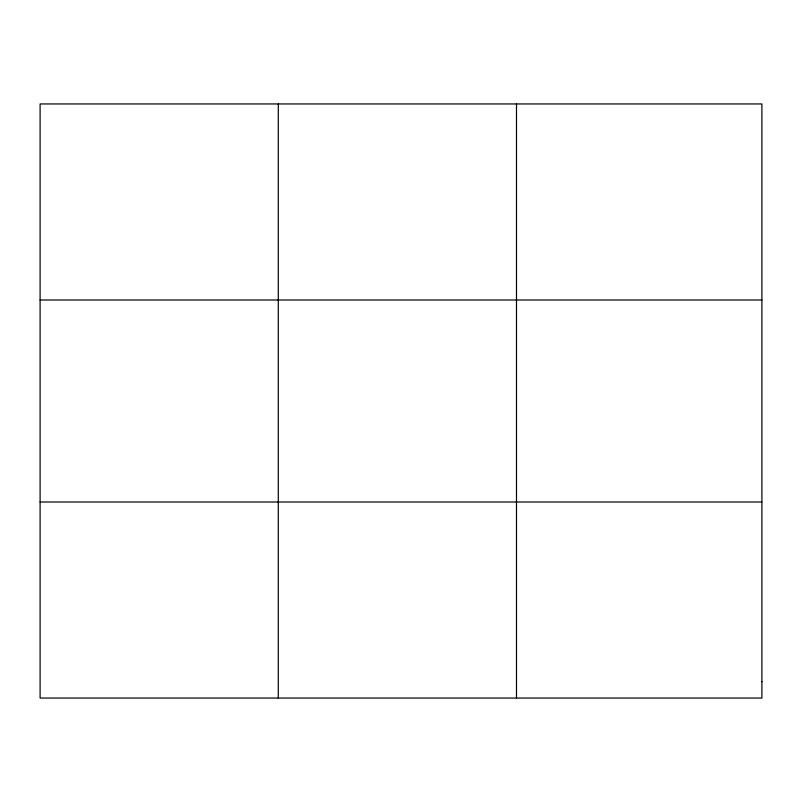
<?xml version="1.0" encoding="UTF-8"?>
<svg xmlns="http://www.w3.org/2000/svg" width="802" height="802" viewBox="0 0 802 802"><rect width="100%" height="100%" fill="white"/><g stroke="black" fill="none" stroke-linecap="round" stroke-linejoin="round"><path stroke-width="1.2" d="M278.294 698.051L278.294 103.949M516.488 698.051L516.488 103.949M40.1 299.998L761.9 299.998M40.1 502.002L761.9 502.002M761.9 681.71L761.9 698.051L40.1 698.051L40.1 103.949L761.9 103.949L761.9 681.71"/></g></svg>
